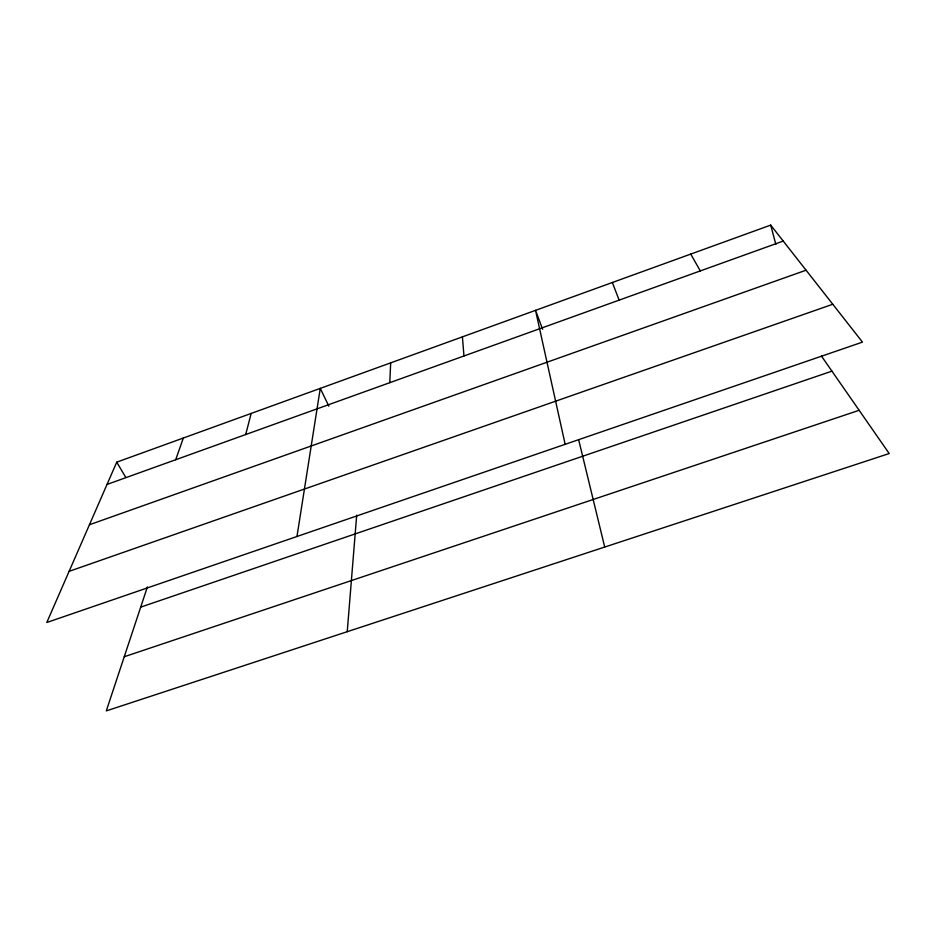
<?xml version="1.0" encoding="UTF-8"?>
<svg xmlns="http://www.w3.org/2000/svg" width="936" height="936" viewBox="0 0 936 936"><rect width="100%" height="100%" fill="white"/><g stroke="black" fill="none" stroke-linecap="round" stroke-linejoin="round"><path stroke-width="1.4" d="M389.785 382.672L390.675 362.864M347.233 631.695L356.698 515.151M296.969 536.504L320.264 388.381L328.875 406.201M245.7 434.538L251.164 413.431M147.397 586.93L106.294 710.892L889.2 453.539L821.445 356.066M175.699 459.728L183.339 438.025M116.743 462.162L46.8 622.487L862.477 342.12L770.702 225.108L116.743 462.162L125.658 477.22M107.02 484.45L783.221 241.078M89.435 524.757L806.072 270.2M69.1 571.358L832.783 304.258M140.692 607.136L831.94 371.147M124.254 656.744L859.143 410.296M690.733 254.101L700.315 270.913M612.355 282.508L619.129 300.14M542.658 329.308L535.532 310.354L565.157 444.319M770.702 225.108L775.85 244.46M578.635 439.663L604.715 547.057M462.407 336.855L463.964 355.984"/></g></svg>
